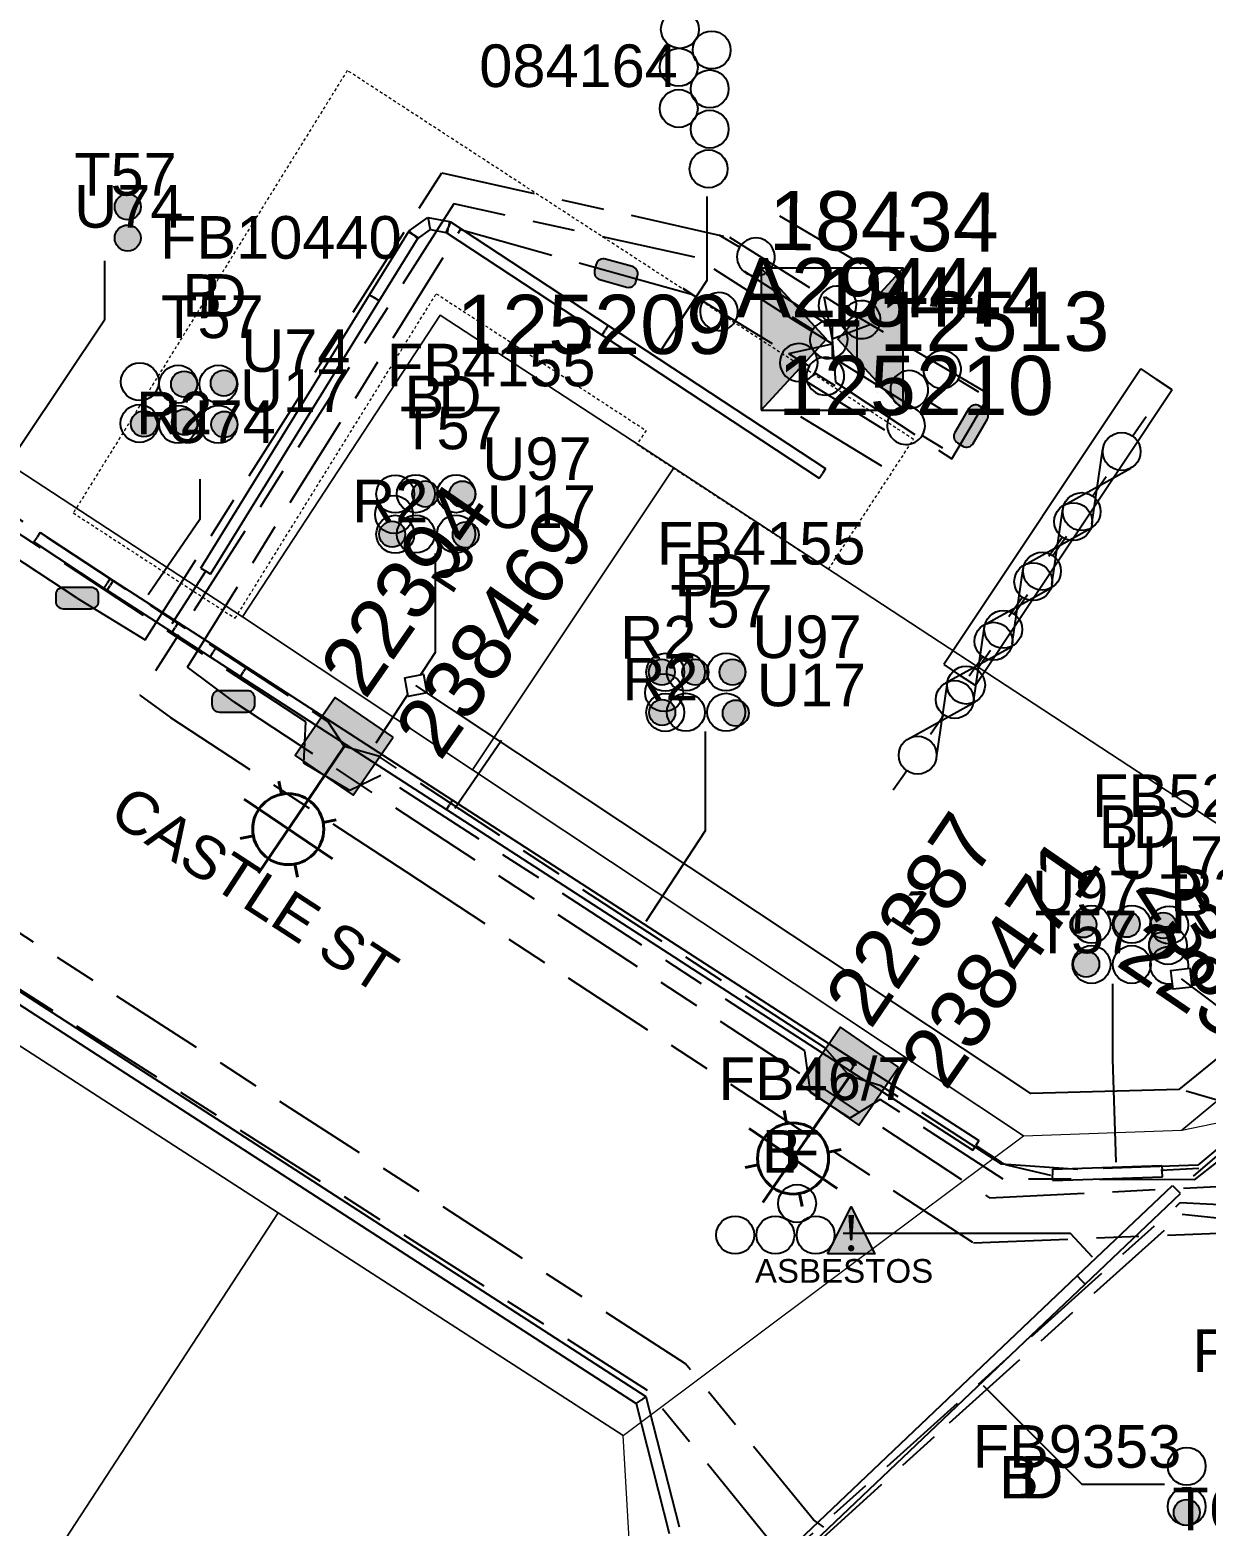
# Model space of a CAD drawing. Header units: metres. Extents: x 314728 to 315901, y 6265229 to 6266735.
# Drawn here: x 315205.1 to 315254.8, y 6265756.9 to 6265820.1 of the extents above; entities that cross this region are included whole.
import ezdxf
from ezdxf.enums import TextEntityAlignment as Align

# ---------------------------------------------------------------- set-up
doc = ezdxf.new("R2010")
doc.units = ezdxf.units.M
for name, pattern in [('Cable Exist UG', [8.2, 4, -1.2, 1.8, -1.2]), ('HIDDEN', [0.375, 0.25, -0.125]), ('HIDDEN2', [0.1875, 0.125, -0.0625])]:
    doc.linetypes.add(name, pattern=pattern)
doc.layers.get('0').update_dxf_attribs({"color": 6})
for name, color, linetype, lineweight in [('Cadastre Land Parcels_SP_EXT', 250, 'Continuous', 5), ('Cadastre Other Property_SP_EXT', 250, 'HIDDEN', 5), ('Cadastre Roads_SP_EXT', 250, 'Continuous', 5)]:
    doc.layers.add(name, color=color, linetype=linetype, lineweight=lineweight)
for name, color, linetype in [('Duct_SP_EXT', 7, 'Continuous'), ('Equip_HV_EXT', 7, 'Continuous'), ('Equip_LV_EXT', 7, 'Continuous'), ('Equip_SP_SL_EXT', 7, 'Continuous'), ('Mains_HV_EXT', 7, 'Continuous'), ('Mains_LV_EXT', 7, 'Continuous'), ('Mains_SL_EXT', 7, 'Continuous'), ('Services_SP_EXT', 7, 'Continuous'), ('Sub_LV_EXT', 7, 'Continuous'), ('Sub_SP_EXT', 7, 'Continuous'), ('SupportsUG_SP_LV_SL_EXT', 7, 'Continuous'), ('Trench_SP_EXT', 7, 'Continuous')]:
    doc.layers.add(name, color=color, linetype=linetype)
doc.styles.add('COLUMN_LABEL', font='arial.ttf')
doc.styles.add('iecARIAL', font='arial.ttf', dxfattribs={"height": 2})
doc.styles.add('iecNAME', font='times.ttf')
doc.styles.add('POLE_LABEL', font='arial.ttf')
doc.styles.get("Standard").update_dxf_attribs({"font": 'arial.ttf'})
doc.styles.add('SWITCH_LABEL', font='arial.ttf', dxfattribs={"height": 2.5})

# ---------------------------------------------------------------- blocks, each defined once
blk = doc.blocks.new('*U146')
h = blk.add_hatch(color=256)
h.dxf.hatch_style = 1
h.paths.add_polyline_path([(3, 3), (0.24, 0), (3, -3)])
h.paths.add_polyline_path([(-3, -3), (-0.24, 0), (-3, 3)])
h.paths.add_polyline_path([(4.897, -3.681), (6.91, -3.681), (6.91, -3.371), (4.897, -3.371)], flags=9)
h.paths.add_polyline_path([(4.897, -3.481), (6.429, -3.481), (6.429, -3.17), (4.897, -3.17)], flags=9)
h.paths.add_polyline_path([(4.897, -3.281), (6.15, -3.281), (6.15, -2.971), (4.897, -2.971)], flags=9)
h.paths.add_polyline_path([(4.897, -3.081), (5.979, -3.081), (5.979, -2.771), (4.897, -2.771)], flags=9)
h.paths.add_polyline_path([(4.884, -2.946), (7.684, -2.946), (7.684, -2.557), (4.884, -2.557)], flags=9)
h.paths.add_polyline_path([(4.899, -2.676), (6.132, -2.676), (6.132, -2.376), (4.899, -2.376)], flags=9)
h.paths.add_polyline_path([(4.897, -2.481), (5.901, -2.481), (5.901, -2.171), (4.897, -2.171)], flags=9)
h.paths.add_polyline_path([(4.884, -2.346), (8.259, -2.346), (8.259, -1.957), (4.884, -1.957)], flags=9)
h.paths.add_polyline_path([(4.885, -2.145), (7.264, -2.145), (7.264, -1.762), (4.885, -1.762)], flags=9)
h.paths.add_polyline_path([(4.884, -1.946), (7.079, -1.946), (7.079, -1.557), (4.884, -1.557)], flags=9)
h.paths.add_polyline_path([(4.884, -1.746), (6.613, -1.746), (6.613, -1.357), (4.884, -1.357)], flags=9)
h.paths.add_polyline_path([(4.897, -1.481), (6.91, -1.481), (6.91, -1.17), (4.897, -1.17)], flags=9)
h.paths.add_polyline_path([(4.884, -1.346), (8.135, -1.346), (8.135, -0.957), (4.884, -0.957)], flags=9)
h.paths.add_polyline_path([(4.884, -1.146), (6.722, -1.146), (6.722, -0.757), (4.884, -0.757)], flags=9)
h.paths.add_polyline_path([(4.884, -0.946), (8.631, -0.946), (8.631, -0.557), (4.884, -0.557)], flags=9)
h.paths.add_polyline_path([(4.884, -0.746), (7.079, -0.746), (7.079, -0.357), (4.884, -0.357)], flags=9)
h.paths.add_polyline_path([(3.82, -0.113), (26.791, -0.113), (26.791, 4.742), (3.82, 4.742)], flags=9)
h = blk.add_hatch()
h.set_pattern_fill('ANGLE', color=256)
h.set_pattern_definition([(0, (0, 0), (0, 6.985), [5.08, -1.905]), (90, (0, 0), (-6.985, 4e-16), [5.08, -1.905])])
h.paths.add_polyline_path([(3, -3), (3, 3), (0.24, 0)])
h.paths.add_polyline_path([(4.897, -3.681), (6.91, -3.681), (6.91, -3.371), (4.897, -3.371)], flags=9)
h.paths.add_polyline_path([(4.897, -3.481), (6.429, -3.481), (6.429, -3.17), (4.897, -3.17)], flags=9)
h.paths.add_polyline_path([(4.897, -3.281), (6.15, -3.281), (6.15, -2.971), (4.897, -2.971)], flags=9)
h.paths.add_polyline_path([(4.897, -3.081), (5.979, -3.081), (5.979, -2.771), (4.897, -2.771)], flags=9)
h.paths.add_polyline_path([(4.884, -2.946), (7.684, -2.946), (7.684, -2.557), (4.884, -2.557)], flags=9)
h.paths.add_polyline_path([(4.899, -2.676), (6.132, -2.676), (6.132, -2.376), (4.899, -2.376)], flags=9)
h.paths.add_polyline_path([(4.897, -2.481), (5.901, -2.481), (5.901, -2.171), (4.897, -2.171)], flags=9)
h.paths.add_polyline_path([(4.884, -2.346), (8.259, -2.346), (8.259, -1.957), (4.884, -1.957)], flags=9)
h.paths.add_polyline_path([(4.885, -2.145), (7.264, -2.145), (7.264, -1.762), (4.885, -1.762)], flags=9)
h.paths.add_polyline_path([(4.884, -1.946), (7.079, -1.946), (7.079, -1.557), (4.884, -1.557)], flags=9)
h.paths.add_polyline_path([(4.884, -1.746), (6.613, -1.746), (6.613, -1.357), (4.884, -1.357)], flags=9)
h.paths.add_polyline_path([(4.897, -1.481), (6.91, -1.481), (6.91, -1.17), (4.897, -1.17)], flags=9)
h.paths.add_polyline_path([(4.884, -1.346), (8.135, -1.346), (8.135, -0.957), (4.884, -0.957)], flags=9)
h.paths.add_polyline_path([(4.884, -1.146), (6.722, -1.146), (6.722, -0.757), (4.884, -0.757)], flags=9)
h.paths.add_polyline_path([(4.884, -0.946), (8.631, -0.946), (8.631, -0.557), (4.884, -0.557)], flags=9)
h.paths.add_polyline_path([(4.884, -0.746), (7.079, -0.746), (7.079, -0.357), (4.884, -0.357)], flags=9)
h.paths.add_polyline_path([(3.82, -0.113), (26.791, -0.113), (26.791, 4.742), (3.82, 4.742)], flags=9)
h = blk.add_hatch(color=256)
h.dxf.hatch_style = 1
h.paths.add_polyline_path([(0.24, 0), (3, -3), (3, 3)])
h.paths.add_polyline_path([(3.82, -0.113), (26.791, -0.113), (26.791, 4.742), (3.82, 4.742)], flags=9)
at = {"color": 7}
for p, q in [((-0.272, 0.805), (0.272, 0.805)), ((0, 0.805), (0, -0.805)), ((-0.269, -0.805), (0.269, -0.805))]:
    blk.add_line(p, q, dxfattribs=at)
blk.add_line((1.92, -2.256), (1.92, -2.256, 0))
for points in [[(-3, -3), (-0.24, 0), (-3, 3)], [(-3, -3), (3, -3), (3, 3), (-3, 3)], [(3, 3), (0.24, 0), (3, -3)]]:
    blk.add_lwpolyline(points, close=True)
for tag, height, flags, p in [('ASSET_NUM', 2.5, 8, (4.635, 2.641)), ('STREET_CODE', 0.2, 9, (4.949, -0.526)), ('CONSTRUCTED_VOLTAGE', 0.2, 9, (4.949, -0.726)), ('OPERATING_VOLTAGE', 0.2, 9, (4.949, -1.126)), ('ORIENTATION', 0.2, 9, (4.949, -1.326)), ('NO_PHASES', 0.2, 9, (4.949, -0.926)), ('OWNED_BY', 0.2, 9, (4.949, -1.526)), ('OPERATED_BY', 0.2, 9, (4.949, -1.726)), ('MAINTAINED_BY', 0.2, 9, (4.949, -1.926)), ('SECONDARY_VOLTAGE', 0.2, 9, (4.949, -2.126)), ('STATE', 0.2, 9, (4.949, -2.326)), ('PARENT', 0.2, 9, (4.949, -2.526)), ('SUBSTATION_TYPE', 0.2, 9, (4.949, -2.726)), ('USAGE', 0.2, 9, (4.949, -2.926)), ('LEGEND', 0.2, 9, (4.949, -3.126)), ('STREETNAME', 0.2, 9, (4.949, -3.526)), ('SUBURB', 0.2, 9, (4.949, -3.726)), ('LOCATION', 0.2, 9, (4.949, -3.326)), ('Z', 0.2, 1, (4.949, -4.126)), ('NOTES', 0.2, 9, (4.949, -3.926))]:
    blk.add_attdef(tag, text='', height=height, dxfattribs=dict(flags=flags)).set_placement(p, align=Align.MIDDLE_LEFT)
blk = doc.blocks.new('COLUMN_EXT')
blk.add_hatch(color=256).paths.add_polyline_path([(-1.485, 1.485), (-1.485, -1.485), (1.485, -1.485), (1.485, 1.485)])
blk.add_lwpolyline([(-1.485, -1.485), (1.485, -1.485), (1.485, 1.485), (-1.485, 1.485)], close=True)
for tag, height, style, flags, p in [('ASSET_NUM', 2.5, 'COLUMN_LABEL', 8, (2, 2)), ('STRUCTURE_PLANT_NUMBER', 0.2, 'POLE_LABEL', 9, (1.813, 0.031)), ('STREET_CODE', 0.2, 'COLUMN_LABEL', 9, (1.813, -0.2))]:
    blk.add_attdef(tag, text='', height=height, dxfattribs=dict(style=style, flags=flags)).set_placement(p, align=Align.MIDDLE_LEFT)
at = {"flags": 9}
for tag, p in [('OWNED_BY', (1.813, -0.6)), ('COLUMN_TYPE', (1.813, -0.4)), ('STATE', (1.813, -0.8)), ('USAGE', (1.813, -1)), ('LEGEND', (1.813, -1.2)), ('STREETNAME', (1.813, -1.6)), ('SUBURB', (1.813, -1.8)), ('LOCATION', (1.813, -1.4)), ('NOTES', (1.813, -2))]:
    blk.add_attdef(tag, text='', height=0.2, dxfattribs=at).set_placement(p, align=Align.MIDDLE_LEFT)
at = {"flags": 1}
blk.add_attdef('Z', (1.813, -2.351), '', height=0.2, dxfattribs=at)
blk = doc.blocks.new('DUCT_EXT')
blk.add_circle((0, 0.8), 0.8)
at = {"flags": 1}
blk.add_attdef('Z', (0, 0), '', height=0.2, dxfattribs=at)
at = {"flags": 9}
for tag, p in [('DUCT_CODE', (0, 0)), ('XSECT_TYPE', (0, -0.2)), ('STATE', (0, -0.6)), ('FB_REFERENCE', (0, -0.4)), ('NOTES', (0, -0.8))]:
    blk.add_attdef(tag, text='', height=0.2, dxfattribs=at).set_placement(p, align=Align.MIDDLE_LEFT)
blk = doc.blocks.new('SL_LANTERN_EXT')
at = {"lineweight": 40}
for p, q in [((0, 1.968), (0, 6.468)), ((-1.459, 5.676), (-1.061, 5.278)), ((1.458, 5.676), (1.06, 5.278)), ((-2.25, 4.218), (2.25, 4.218)), ((-1.459, 2.759), (-1.061, 3.157)), ((0, 0), (0, 2.721)), ((1.458, 2.759), (1.06, 3.157))]:
    blk.add_line(p, q, dxfattribs=at)
blk.add_circle((0, 4.218), 1.5, dxfattribs=at)
at = {"style": 'iecARIAL', "flags": 8}
blk.add_attdef('ASSET_NUM', (1.5, 1.5), '', height=2.5, dxfattribs=at)
for tag, p, height, flags in [('CONSTRUCTED_VOLTAGE', (0.981, -0.653), 0.2, 9), ('CONTROL_TYPE', (0.981, -0.853), 0.2, 9), ('LANTERN_PURPOSE', (0.981, -1.053), 0.2, 9), ('LANTERN_TYPE', (0.981, -1.253), 0.2, 9), ('NO_PHASES', (0.981, -1.453), 0.2, 9), ('LNUMBER', (2.181, -3.253), 2.5, 8), ('OPERATING_VOLTAGE', (0.981, -1.653), 0.2, 9), ('ORIENTATION', (0.981, -1.853), 0.2, 9), ('OWNED_BY', (0.981, -2.053), 0.2, 9), ('STATE', (0.981, -2.253), 0.2, 9), ('CEXIST', (0.981, -2.653), 0.2, 9), ('USAGE', (0.981, -2.453), 0.2, 9), ('CNEW', (0.981, -2.853), 0.2, 9), ('CNUMBER', (0.981, -3.053), 0.2, 9), ('CREMOVE', (0.981, -3.253), 0.2, 9), ('CREPLACE', (0.981, -3.453), 0.2, 9), ('LKINGHEIGHT', (0.981, -3.653), 0.2, 9), ('LBRACKET', (0.981, -3.853), 0.2, 9), ('LBRACKETVOCAB', (0.981, -4.053), 0.2, 9), ('LCATEGORY', (0.981, -4.253), 0.2, 9), ('LCHARGE1', (0.981, -4.453), 0.2, 9), ('LCHARGE1PERCENT', (0.981, -4.653), 0.2, 9), ('LCHARGE2', (0.981, -4.853), 0.2, 9), ('LCHARGE2PERCENT', (0.981, -5.053), 0.2, 9), ('LCHARGE3', (0.981, -5.253), 0.2, 9), ('LCHARGE3PERCENT', (0.981, -5.453), 0.2, 9), ('LEXIST', (0.981, -5.653), 0.2, 9), ('LLAMP', (0.981, -5.853), 0.2, 9), ('LLAMPVOCAB', (0.981, -6.053), 0.2, 9), ('LMAST', (0.981, -6.253), 0.2, 9), ('LMASTVOCAB', (0.981, -6.453), 0.2, 9), ('LNEW', (0.981, -6.653), 0.2, 9), ('LANTNUMBER', (0.981, -6.853), 0.2, 9), ('LOUTREACH', (0.981, -7.253), 0.2, 9), ('LOUTREACHVOCAB', (0.981, -7.453), 0.2, 9), ('LRATECODE', (0.981, -7.653), 0.2, 9), ('LREMOVE', (0.981, -7.853), 0.2, 9), ('LREPLACE', (0.981, -8.053), 0.2, 9), ('LTYPE', (0.981, -8.253), 0.2, 9), ('LTYPEVOCAB', (0.981, -8.453), 0.2, 9), ('LEGEND', (0.981, -8.653), 0.2, 9), ('LOCATION', (0.981, -8.853), 0.2, 9), ('STREETNAME', (0.981, -9.253), 0.2, 9), ('SUBURB', (0.981, -9.453), 0.2, 1), ('NOTES', (0.981, -9.053), 0.2, 9)]:
    blk.add_attdef(tag, p, '', height=height, dxfattribs=dict(flags=flags))
blk = doc.blocks.new('CCP_EXT')
at = {"flags": 9}
for tag, p in [('OWNED_BY', (0, -1)), ('USAGE', (0, -1.2)), ('STATE', (0, -1.8)), ('LEGEND', (0, -1.4)), ('LIFE_SUPPORT', (0, -1.6)), ('NOTES', (0, -2))]:
    blk.add_attdef(tag, text='', height=0.2, dxfattribs=at).set_placement(p, align=Align.MIDDLE_LEFT)
blk.add_wipeout([(0, 0.566), (0.566, 0), (0, -0.566), (-0.566, 0)])
blk.add_lwpolyline([(-0.566, 0), (0, 0.566), (0.566, 0), (0, -0.566), (-0.566, 0)])
at = {"flags": 1}
blk.add_attdef('Z', (0, 0), '', height=0.2, dxfattribs=at)
at = {"flags": 9}
for tag, p in [('CCP_TYPE', (0, 0)), ('OPERATING_VOLTAGE', (0, -0.6)), ('CONSTRUCTED_VOLTAGE', (0, -0.2)), ('NO_PHASES', (0, -0.4)), ('ORIENTATION', (0, -0.8))]:
    blk.add_attdef(tag, text='', height=0.2, dxfattribs=at).set_placement(p, align=Align.MIDDLE_LEFT)
blk = doc.blocks.new('HV_STJ_EXT')
h = blk.add_hatch(color=256)
edge = h.paths.add_edge_path()
edge.add_ellipse((-0.586, 0.131), major_axis=(0.226, 0.226), ratio=1, start_angle=44.99996, end_angle=135)
edge.add_line((-0.906, 0.131), (-0.906, -0.131))
edge.add_ellipse((-0.586, -0.131), major_axis=(0.226, 0.226), ratio=1, start_angle=134.99996, end_angle=225)
edge.add_line((-0.586, -0.451), (0.586, -0.451))
edge.add_ellipse((0.586, -0.131), major_axis=(-0.226, 0.226), ratio=1, start_angle=134.99996, end_angle=225)
edge.add_line((0.906, -0.131), (0.906, 0.131))
edge.add_ellipse((0.586, 0.131), major_axis=(-0.226, 0.226), ratio=1, start_angle=224.99996, end_angle=315)
edge.add_line((0.586, 0.451), (-0.586, 0.451))
blk.add_lwpolyline([(-0.906, 0.131), (-0.906, -0.131, 0.414214), (-0.586, -0.451), (0.586, -0.451, 0.414214), (0.906, -0.131), (0.906, 0.131, 0.414214), (0.586, 0.451), (-0.586, 0.451, 0.414214)], format="xyb", close=True)
for tag, flags, p in [('ORIENTATION', 9, (1.5, 0)), ('USAGE', 9, (1.5, -0.2)), ('LEGEND', 9, (1.5, -0.4)), ('NOTES', 9, (1.5, -0.6)), ('Z', 1, (1.5, -0.8))]:
    blk.add_attdef(tag, text='', height=0.2, dxfattribs=dict(flags=flags)).set_placement(p, align=Align.MIDDLE_LEFT)
blk = doc.blocks.new('WARNING_FEATURE_EXT')
h = blk.add_hatch(color=2)
h.dxf.hatch_style = 1
h.paths.add_polyline_path([(0.001, 1.995), (-0.994, -0.001), (0.997, -0.001)])
at = {"color": 18, "true_color": 0x000000}
blk.add_lwpolyline([(-0.994, -0.001), (0.001, 1.995), (0.997, -0.001)], close=True, dxfattribs=at)
at = {"color": 18, "true_color": 0x000000, "insert": (0.001, 0.872), "char_height": 1.5, "attachment_point": 5, "line_spacing_factor": 1.5, "style": 'iecNAME'}
blk.add_mtext_dynamic_manual_height_columns('!', width=1.5, gutter_width=4, heights=[0], dxfattribs=at)
at = {"color": 2, "flags": 1}
for tag, p in [('STATE', (1.191, 2.008)), ('HAZMAT_ID', (1.191, 0.723))]:
    blk.add_attdef(tag, p, '', height=0.8, dxfattribs=at)
at = {"color": 2}
blk.add_attdef('WARNING_TYPE', text='', height=1, dxfattribs=at).set_placement((-4.067, -1.217), (4.875, -1.217), align=Align.ALIGNED)
at = {"color": 2, "flags": 1}
blk.add_attdef('WARNING_DESC', text='', height=0.8, dxfattribs=at).set_placement((1.191, -0.562), align=Align.MIDDLE_CENTER)
blk = doc.blocks.new('SWG_HOLEC_SU_EXT')
blk.add_line((1.8, -2), (5.8, -2))
for points in [[(1.8, -0.8, 1), (1.8, 0.8, 1)], [(5.8, -0.8, 1), (5.8, 0.8, 1)]]:
    blk.add_lwpolyline(points, format="xyb", close=True)
for points in [[(1, 0), (0, 0)], [(6.6, 0), (7.6, 0)]]:
    blk.add_lwpolyline(points)
at = {"style": 'SWITCH_LABEL', "flags": 8}
blk.add_attdef('ASSET_NUM', text='', height=2.5, rotation=179.95437, dxfattribs=at).set_placement((-2.4, 0), align=Align.MIDDLE_LEFT)
at = {"flags": 1}
blk.add_attdef('Z', (0, 0), '', height=0.2, dxfattribs=at)
at = {"flags": 9}
for tag, p in [('ACTUAL_STATUS', (0, -0.4)), ('CONSTRUCTED_VOLTAGE', (0, -0.6)), ('OPERATING_VOLTAGE', (0, -1)), ('ORIENTATION', (0, -1.2)), ('NO_PHASES', (0, -0.8)), ('OWNED_BY', (0, -1.4)), ('STATE', (0, -1.8)), ('PARENT', (0, -1.6)), ('SWITCH_TYPE', (0, -2)), ('STREETNAME', (0, -2.6)), ('USAGE', (0, -2.2)), ('LOCATION', (0, -2.4)), ('SUBURB', (0, -2.8)), ('NOTES', (0, -3))]:
    blk.add_attdef(tag, text='', height=0.2, dxfattribs=at).set_placement(p, align=Align.MIDDLE_LEFT)
at = {"style": 'SWITCH_LABEL', "flags": 9}
blk.add_attdef('STREET_CODE', text='', height=0.2, dxfattribs=at).set_placement((0, -0.2), align=Align.MIDDLE_LEFT)
blk = doc.blocks.new('CABLE_LARGE_EXT')
h = blk.add_hatch(color=256)
edge = h.paths.add_edge_path()
edge.add_arc((0, 0.55), 0.55, 0, 360)
blk.add_circle((0, 0.55), 0.55)
at = {"flags": 1}
blk.add_attdef('Z', (0, 0), '', height=0.2, dxfattribs=at)
at = {"flags": 9}
for tag, p in [('COND_CODE', (0, 0)), ('XSECT_SIZE', (0, -0.6)), ('STATE', (0, -0.4)), ('FB_REFERENCE', (0, -0.2)), ('NOTES', (0, -0.8))]:
    blk.add_attdef(tag, text='', height=0.2, dxfattribs=at).set_placement(p, align=Align.MIDDLE_LEFT)
blk = doc.blocks.new('LV_UG_DFUSE_CLOSED_EXT')
for points in [[(5.04, 0.726), (2.156, -0.717)], [(5.049, -0.707), (2.156, 0.717)], [(1, 0), (0, 0)], [(6.2, 0.013), (7.2, 0.013)]]:
    blk.add_lwpolyline(points)
for centre in [(1.8, 0), (5.4, 0.011)]:
    blk.add_circle(centre, 0.8)
at = {"flags": 9}
for tag, p in [('ACTUAL_STATUS', (0, 0)), ('OPERATING_VOLTAGE', (0, -0.6)), ('CONSTRUCTED_VOLTAGE', (0, -0.2)), ('NO_PHASES', (0, -0.4)), ('ORIENTATION', (0, -0.8)), ('STATE', (0, -1)), ('SWITCH_TYPE', (0, -1.2)), ('USAGE', (0, -1.4)), ('NOTES', (0, -1.6))]:
    blk.add_attdef(tag, text='', height=0.2, dxfattribs=at).set_placement(p, align=Align.MIDDLE_LEFT)
at = {"flags": 1}
blk.add_attdef('Z', (0, 0), '', height=0.2, dxfattribs=at)

msp = doc.modelspace()

# ---------------------------------------------------------------- linework, layer by layer
at = {"layer": 'Cadastre Land Parcels_SP_EXT', "linetype": 'Continuous'}
msp.add_lwpolyline([(315117.521, 6265858.509), (315168.195, 6265825.34), (315184.327, 6265814.781), (315214.071, 6265795.311), (315222.417, 6265808.063), (315232.285, 6265801.605), (315263.14, 6265781.41), (315352.865, 6265853.782), (315431.706, 6265925.826)], dxfattribs=at)
for points in [[(315232.285, 6265801.605), (315222.417, 6265808.063), (315214.071, 6265795.311), (315223.792, 6265788.853), (315232.285, 6265801.605)], [(315253.74, 6265773.627), (315263.14, 6265781.41), (315232.285, 6265801.605), (315223.792, 6265788.853), (315247.057, 6265773.398), (315253.74, 6265773.627)], [(315195.271, 6265783.262), (315186.903, 6265770.486), (315173.425, 6265779.427), (315159.879, 6265788.191), (315151.577, 6265775.586), (315198.894, 6265744.575), (315215.58, 6265770.135), (315195.271, 6265783.262)], [(315211.768, 6265736), (315230.671, 6265751.71), (315230.158, 6265760.736), (315215.58, 6265770.135), (315198.894, 6265744.575), (315211.768, 6265736)]]:
    msp.add_lwpolyline(points, close=True, dxfattribs=at)
at = {"layer": 'Cadastre Other Property_SP_EXT', "linetype": 'HIDDEN2'}
msp.add_lwpolyline([(315206.931, 6265799.706), (315213.766, 6265795.256), (315222.259, 6265808.969), (315231.118, 6265803.189), (315230.734, 6265802.604), (315238.823, 6265797.326), (315242.415, 6265802.815), (315218.5, 6265818.397), (315206.931, 6265799.706)], close=True, dxfattribs=at)
at = {"layer": 'Duct_SP_EXT'}
for p, q in [((315221.114, 6265811.62), (315221.907, 6265812.184)), ((315221.907, 6265812.184), (315222.816, 6265812.016)), ((315221.907, 6265812.184), (315221.963, 6265811.929)), ((315222.816, 6265812.016), (315222.773, 6265811.78)), ((315222.816, 6265812.016), (315222.864, 6265812.007)), ((315219.445, 6265808.918), (315221.088, 6265811.579)), ((315221.088, 6265811.579), (315221.114, 6265811.62)), ((315221.088, 6265811.579), (315221.292, 6265811.453)), ((315221.114, 6265811.62), (315221.292, 6265811.453)), ((315221.497, 6265811.327), (315221.292, 6265811.453)), ((315221.471, 6265811.285), (315221.292, 6265811.453)), ((315221.471, 6265811.285), (315222.02, 6265811.675)), ((315222.02, 6265811.675), (315221.963, 6265811.929)), ((315222.02, 6265811.675), (315222.729, 6265811.544)), ((315222.682, 6265811.553), (315222.773, 6265811.78)), ((315222.729, 6265811.544), (315222.682, 6265811.553)), ((315222.682, 6265811.553), (315229.261, 6265807.223)), ((315222.729, 6265811.544), (315222.773, 6265811.78)), ((315222.864, 6265812.007), (315222.773, 6265811.78)), ((315222.864, 6265812.007), (315229.525, 6265807.624)), ((315219.854, 6265808.666), (315221.497, 6265811.327)), ((315221.497, 6265811.327), (315221.471, 6265811.285)), ((315212.319, 6265797.377), (315219.445, 6265808.918)), ((315219.445, 6265808.918), (315219.65, 6265808.792)), ((315212.728, 6265797.125), (315219.854, 6265808.666)), ((315219.854, 6265808.666), (315219.65, 6265808.792)), ((315229.525, 6265807.624), (315229.393, 6265807.423)), ((315229.525, 6265807.624), (315238.697, 6265801.579)), ((315229.261, 6265807.223), (315229.393, 6265807.423)), ((315229.261, 6265807.223), (315238.433, 6265801.178)), ((315238.433, 6265801.178), (315238.565, 6265801.379)), ((315238.697, 6265801.579), (315238.565, 6265801.379)), ((315205.529, 6265798.88), (315205.397, 6265798.68)), ((315205.529, 6265798.88), (315208.485, 6265796.935)), ((315205.265, 6265798.479), (315205.397, 6265798.68)), ((315205.265, 6265798.479), (315208.222, 6265796.533)), ((315208.485, 6265796.935), (315208.354, 6265796.734)), ((315208.485, 6265796.935), (315208.619, 6265796.848)), ((315208.619, 6265796.848), (315208.488, 6265796.647)), ((315208.619, 6265796.848), (315211.361, 6265795.074)), ((315212.319, 6265797.377), (315212.523, 6265797.251)), ((315212.728, 6265797.125), (315212.523, 6265797.251)), ((315208.222, 6265796.533), (315208.354, 6265796.734)), ((315208.222, 6265796.533), (315208.358, 6265796.445)), ((315208.358, 6265796.445), (315208.488, 6265796.647)), ((315208.358, 6265796.445), (315211.1, 6265794.671)), ((315211.361, 6265795.074), (315211.23, 6265794.872)), ((315211.361, 6265795.074), (315211.23, 6265794.872)), ((315211.361, 6265795.074), (315212.973, 6265794.03)), ((315211.1, 6265794.671), (315211.23, 6265794.872)), ((315211.1, 6265794.671), (315211.23, 6265794.872)), ((315211.1, 6265794.671), (315212.712, 6265793.627)), ((315212.712, 6265793.627), (315212.842, 6265793.829)), ((315212.973, 6265794.03), (315212.842, 6265793.829)), ((315212.973, 6265794.03), (315214.248, 6265793.205)), ((315212.712, 6265793.627), (315213.987, 6265792.802)), ((315214.248, 6265793.205), (315214.117, 6265793.004)), ((315214.248, 6265793.205), (315214.117, 6265793.004)), ((315213.987, 6265792.802), (315214.117, 6265793.004)), ((315213.987, 6265792.802), (315214.117, 6265793.004)), ((315222.684, 6265787.174), (315222.814, 6265787.375)), ((315222.684, 6265787.174), (315222.814, 6265787.375)), ((315222.945, 6265787.577), (315222.814, 6265787.375)), ((315222.945, 6265787.577), (315222.814, 6265787.375)), ((315222.945, 6265787.577), (315240.008, 6265776.533)), ((315222.684, 6265787.174), (315239.747, 6265776.13)), ((315196.325, 6265784.891), (315231.115, 6265762.379)), ((315196.064, 6265784.488), (315230.697, 6265762.079)), ((315239.747, 6265776.13), (315239.878, 6265776.332)), ((315239.747, 6265776.13), (315239.878, 6265776.332)), ((315239.747, 6265776.13), (315244.914, 6265772.787)), ((315240.008, 6265776.533), (315239.878, 6265776.332)), ((315240.008, 6265776.533), (315239.878, 6265776.332)), ((315240.008, 6265776.533), (315245.175, 6265773.19)), ((315244.914, 6265772.787), (315245.044, 6265772.988)), ((315245.175, 6265773.19), (315245.044, 6265772.988)), ((315248.278, 6265771.979), (315252.908, 6265772.138)), ((315248.278, 6265771.979), (315248.286, 6265771.739)), ((315248.294, 6265771.499), (315248.286, 6265771.739)), ((315248.294, 6265771.499), (315252.925, 6265771.658)), ((315252.908, 6265772.138), (315252.917, 6265771.898)), ((315252.925, 6265771.658), (315252.917, 6265771.898)), ((315249.329, 6265767.474), (315253.352, 6265771.299)), ((315249.66, 6265767.126), (315253.683, 6265770.951)), ((315253.352, 6265771.299), (315253.518, 6265771.125)), ((315253.683, 6265770.951), (315253.518, 6265771.125)), ((315233.534, 6265752.46), (315249.329, 6265767.474)), ((315249.329, 6265767.474), (315249.494, 6265767.3)), ((315249.329, 6265767.474), (315249.494, 6265767.3)), ((315249.66, 6265767.126), (315249.494, 6265767.3)), ((315249.66, 6265767.126), (315249.494, 6265767.3)), ((315233.864, 6265752.112), (315249.66, 6265767.126)), ((315230.697, 6265762.079), (315230.906, 6265762.229)), ((315231.115, 6265762.379), (315230.906, 6265762.229)), ((315231.115, 6265762.379), (315232.515, 6265756.88)), ((315230.697, 6265762.079), (315232.093, 6265756.59))]:
    msp.add_line(p, q, dxfattribs=at)
for points in [[(315233.69, 6265813.078), (315233.69, 6265809.532), (315231.707, 6265806.519)], [(315208.242, 6265810.359), (315208.242, 6265807.851), (315203.123, 6265800.202)], [(315212.268, 6265801.139), (315212.268, 6265799.426), (315210.087, 6265796.244)], [(315222.212, 6265797.999), (315222.212, 6265793.808), (315219.708, 6265789.982)], [(315233.616, 6265790.47), (315233.616, 6265786.279), (315231.112, 6265782.453)], [(315250.824, 6265779.818), (315250.824, 6265776.628), (315250.958, 6265772.284)], [(315239.443, 6265769.273), (315246.74, 6265769.273), (315249.031, 6265769.273), (315249.962, 6265768.275)], [(315253.021, 6265758.667), (315249.534, 6265758.667), (315245.363, 6265762.83)]]:
    msp.add_lwpolyline(points, dxfattribs=at)
at = {"layer": 'Mains_HV_EXT', "linetype": 'Cable Exist UG'}
for points in [[(315207.093, 6265796.109), (315172.897, 6265818.47), (315152.46, 6265787.576)], [(315207.093, 6265796.109), (315209.964, 6265794.345), (315222.492, 6265814.076), (315234.637, 6265811.351), (315238.625, 6265808.849), (315238.978, 6265807.053)], [(315229.854, 6265809.839), (315233.035, 6265808.949), (315237.144, 6265806.438), (315238.978, 6265806.855)], [(315244.845, 6265803.378), (315245.624, 6265804.708), (315240.61, 6265807.662), (315238.978, 6265807.053)], [(315238.978, 6265807.053), (315239.125, 6265805.227), (315244.031, 6265801.988), (315244.845, 6265803.378)]]:
    msp.add_lwpolyline(points, dxfattribs=at)
at = {"layer": 'Mains_SL_EXT', "linetype": 'Cable Exist UG'}
for points in [[(315190.76, 6265807.924), (315192.097, 6265807.68), (315217.673, 6265790.896), (315218.37, 6265789.842)], [(315239.718, 6265775.911), (315238.664, 6265777.108), (315219.824, 6265789.428), (315218.37, 6265789.842)], [(315258.12, 6265774.691), (315256.699, 6265774.071), (315254.423, 6265772.15), (315249.349, 6265771.976), (315246.126, 6265772.2), (315241.032, 6265775.509), (315239.718, 6265775.911)], [(315229.103, 6265748.457), (315253.682, 6265770.569), (315255.617, 6265770.474), (315257.941, 6265772.41), (315258.12, 6265774.691)]]:
    msp.add_lwpolyline(points, dxfattribs=at)
at = {"layer": 'Sub_LV_EXT'}
for p, q in [((315252.011, 6265805.787), (315243.695, 6265793.302)), ((315252.011, 6265805.787), (315252.677, 6265805.344)), ((315253.343, 6265804.9), (315252.677, 6265805.344)), ((315253.343, 6265804.9), (315245.027, 6265792.415)), ((315243.695, 6265793.302), (315244.361, 6265792.859)), ((315245.027, 6265792.415), (315244.361, 6265792.859))]:
    msp.add_line(p, q, dxfattribs=at)
at = {"layer": 'Trench_SP_EXT', "linetype": 'Cable Exist UG'}
for points in [[(315201.14, 6265801.529), (315205.397, 6265798.68)], [(315211.099, 6265795.04), (315212.525, 6265797.25)], [(315223.039, 6265787.23), (315225.007, 6265790.1)], [(315257.241, 6265774.312), (315253.93, 6265775.281)], [(315257.252, 6265774.3), (315253.537, 6265771.102)], [(315252.856, 6265771.939), (315254.46, 6265772.021)]]:
    msp.add_lwpolyline(points, dxfattribs=at)
msp.add_lwpolyline([(315245.044, 6265772.988), (315246.12, 6265772.278), (315246.12, 6265772.278, 0.088793), (315246.395, 6265772.159), (315246.395, 6265772.159), (315248.203, 6265771.736)], format="xyb", dxfattribs=at)

# ---------------------------------------------------------------- block references
at = {"layer": 'Duct_SP_EXT'}
for name, p, rotation in [('DUCT_EXT', (315233.348, 6265820.133), 90), ('DUCT_EXT', (315234.688, 6265819.261), 90), ('DUCT_EXT', (315233.3, 6265818.535), 90), ('DUCT_EXT', (315234.607, 6265817.62), 90), ('DUCT_EXT', (315233.3, 6265816.791), 90), ('DUCT_EXT', (315234.607, 6265815.92), 90), ('DUCT_EXT', (315234.559, 6265814.241), 90), ('DUCT_EXT', (315210.538, 6265805.249), 90), ('DUCT_EXT', (315212.158, 6265805.148), 90), ('CABLE_LARGE_EXT', (315212.158, 6265805.148), 90), ('DUCT_EXT', (315213.858, 6265805.148), 90), ('DUCT_EXT', (315210.526, 6265803.486), 90), ('CABLE_LARGE_EXT', (315210.465, 6265803.468), 90), ('DUCT_EXT', (315212.158, 6265803.447), 90), ('DUCT_EXT', (315213.858, 6265803.447), 90), ('CABLE_LARGE_EXT', (315213.858, 6265803.448), 90), ('DUCT_EXT', (315219.726, 6265800.506), 269.9999999999998), ('DUCT_EXT', (315220.597, 6265800.516), 269.9999999999998), ('DUCT_EXT', (315222.297, 6265800.516), 269.9999999999998), ('CABLE_LARGE_EXT', (315221.246, 6265800.506), 269.9999999999998), ('CABLE_LARGE_EXT', (315223.912, 6265800.503), 90.0000000000002), ('DUCT_EXT', (315219.675, 6265799.64), 269.9999999999998), ('DUCT_EXT', (315219.726, 6265798.806), 269.9999999999998), ('DUCT_EXT', (315220.597, 6265798.816), 269.9999999999998), ('DUCT_EXT', (315222.297, 6265798.816), 269.9999999999998), ('CABLE_LARGE_EXT', (315219.849, 6265798.806), 269.9999999999998), ('CABLE_LARGE_EXT', (315222.952, 6265798.78), 269.9999999999998), ('DUCT_EXT', (315231.13, 6265792.977), 269.9999999999998), ('DUCT_EXT', (315232.001, 6265792.987), 269.9999999999998), ('DUCT_EXT', (315233.701, 6265792.987), 269.9999999999998), ('CABLE_LARGE_EXT', (315231.233, 6265792.977), 269.9999999999998), ('CABLE_LARGE_EXT', (315232.65, 6265792.977), 269.9999999999998), ('CABLE_LARGE_EXT', (315235.319, 6265792.98), 90.0000000000002), ('DUCT_EXT', (315231.079, 6265792.111), 269.9999999999998), ('DUCT_EXT', (315231.13, 6265791.277), 269.9999999999998), ('CABLE_LARGE_EXT', (315231.253, 6265791.277), 269.9999999999998), ('DUCT_EXT', (315232.001, 6265791.287), 269.9999999999998), ('DUCT_EXT', (315233.701, 6265791.287), 269.9999999999998), ('CABLE_LARGE_EXT', (315234.356, 6265791.251), 269.9999999999998), ('DUCT_EXT', (315249.133, 6265782.329), 269.9999999999998), ('DUCT_EXT', (315250.833, 6265782.329), 269.9999999999998), ('DUCT_EXT', (315252.413, 6265782.298), 269.9999999999998), ('CABLE_LARGE_EXT', (315250.14, 6265782.314), 90.0000000000002), ('CABLE_LARGE_EXT', (315250.876, 6265782.329), 269.9999999999998), ('CABLE_LARGE_EXT', (315252.413, 6265782.277), 269.9999999999998), ('DUCT_EXT', (315252.361, 6265781.432), 269.9999999999998), ('DUCT_EXT', (315249.133, 6265780.629), 269.9999999999998), ('CABLE_LARGE_EXT', (315249.159, 6265780.645), 269.9999999999998), ('DUCT_EXT', (315250.833, 6265780.629), 269.9999999999998), ('DUCT_EXT', (315252.413, 6265780.599), 269.9999999999998)]:
    msp.add_blockref(name, p, dxfattribs=dict(at, rotation=rotation))
for name, p in [('CABLE_LARGE_EXT', (315209.228, 6265812.085)), ('CABLE_LARGE_EXT', (315209.228, 6265810.77)), ('CABLE_LARGE_EXT', (315213.283, 6265804.639)), ('CABLE_LARGE_EXT', (315211.639, 6265802.995)), ('DUCT_EXT', (315237.496, 6265769.734)), ('DUCT_EXT', (315234.882, 6265768.402)), ('DUCT_EXT', (315236.582, 6265768.402)), ('DUCT_EXT', (315238.282, 6265768.402)), ('DUCT_EXT', (315253.952, 6265758.632)), ('DUCT_EXT', (315253.952, 6265756.932)), ('CABLE_LARGE_EXT', (315253.952, 6265756.932))]:
    msp.add_blockref(name, p, dxfattribs=at)
ref = msp.add_blockref('WARNING_FEATURE_EXT', (315239.782, 6265768.402), dxfattribs=at)
ref.add_attrib('WARNING_TYPE', 'ASBESTOS', (315235.716, 6265767.185), dxfattribs={"layer": '0', "color": 2, "height": 1})
at = {"layer": 'Equip_HV_EXT'}
ref = msp.add_blockref('SWG_HOLEC_SU_EXT', (315238.691, 6265808.816), dxfattribs=dict(at, rotation=328.2908013265307))
ref.add_attrib('ASSET_NUM', '18434', dxfattribs={"layer": '0', "height": 2.5, "rotation": 359.54417, "style": 'SWITCH_LABEL'}).set_placement((315236.292, 6265810.066), align=Align.BOTTOM_LEFT)
ref = msp.add_blockref('SWG_HOLEC_SU_EXT', (315240.755, 6265807.578), dxfattribs=dict(at, rotation=149.496322949044))
ref.add_attrib('ASSET_NUM', '18444', dxfattribs={"layer": '0', "height": 2.5, "style": 'SWITCH_LABEL'}).set_placement((315238.356, 6265808.828), align=Align.MIDDLE_LEFT)
ref = msp.add_blockref('SWG_HOLEC_SU_EXT', (315239.087, 6265805.093), dxfattribs=dict(at, rotation=147.462174778939))
ref.add_attrib('ASSET_NUM', '125210', dxfattribs={"layer": '0', "height": 2.5, "style": 'SWITCH_LABEL'}).set_placement((315236.688, 6265806.343), align=Align.TOP_LEFT)
for p, rotation in [((315229.854, 6265809.839), 164.3785749494776), ((315244.845, 6265803.378), 239.6418844631228)]:
    msp.add_blockref('HV_STJ_EXT', p, dxfattribs=dict(at, rotation=rotation))
ref = msp.add_blockref('SWG_HOLEC_SU_EXT', (315237.307, 6265807.973), dxfattribs=dict(at, rotation=328.2223939174321))
ref.add_attrib('ASSET_NUM', 'A2944', dxfattribs={"layer": '0', "height": 2.5, "style": 'SWITCH_LABEL'}).set_placement((315234.908, 6265809.223), align=Align.MIDDLE_LEFT)
ref = msp.add_blockref('SWG_HOLEC_SU_EXT', (315237.154, 6265806.422), dxfattribs=dict(at, rotation=328.5633033897219))
ref.add_attrib('ASSET_NUM', '125209', dxfattribs={"layer": '0', "height": 2.5, "style": 'SWITCH_LABEL'}).set_placement((315234.755, 6265807.672), align=Align.MIDDLE_RIGHT)
for p in [(315207.093, 6265796.109), (315213.69, 6265791.746)]:
    msp.add_blockref('HV_STJ_EXT', p, dxfattribs=at)
at = {"layer": 'Equip_LV_EXT', "rotation": 235.1710766437788}
for p in [(315252.234, 6265803.777), (315250.545, 6265801.24), (315248.869, 6265798.725), (315247.231, 6265796.264), (315245.663, 6265793.91)]:
    msp.add_blockref('LV_UG_DFUSE_CLOSED_EXT', p, dxfattribs=at)
at = {"layer": 'Equip_SP_SL_EXT'}
ref = msp.add_blockref('SL_LANTERN_EXT', (315218.37, 6265789.842), dxfattribs=dict(at, rotation=145.9288711584507))
ref.add_attrib('ASSET_NUM', '22394', dxfattribs={"layer": '0', "height": 2.5, "rotation": 55.23822, "style": 'iecARIAL'}).set_placement((315219.87, 6265791.342), align=Align.BOTTOM_LEFT)
ref = msp.add_blockref('SL_LANTERN_EXT', (315239.718, 6265775.911), dxfattribs=dict(at, rotation=145.517705731183))
ref.add_attrib('ASSET_NUM', '22387', dxfattribs={"layer": '0', "height": 2.5, "rotation": 55.78504, "style": 'iecARIAL'}).set_placement((315241.218, 6265777.411), align=Align.BOTTOM_LEFT)
ref = msp.add_blockref('SL_LANTERN_EXT', (315258.12, 6265774.691), dxfattribs=dict(at, rotation=217.8132929565858))
ref.add_attrib('ASSET_NUM', '22386', dxfattribs={"layer": '0', "height": 2.5, "rotation": 325.7034, "style": 'iecARIAL'}).set_placement((315259.62, 6265776.191), align=Align.MIDDLE_RIGHT)
at = {"layer": 'Sub_SP_EXT'}
ref = msp.add_blockref('*U146', (315238.978, 6265807.053), dxfattribs=at)
ref.add_attrib('ASSET_NUM', '12513', dxfattribs={"layer": '0', "height": 2.5}).set_placement((315240.978, 6265807.803), align=Align.MIDDLE_LEFT)
at = {"layer": 'SupportsUG_SP_LV_SL_EXT'}
ref = msp.add_blockref('COLUMN_EXT', (315218.37, 6265789.842), dxfattribs=dict(at, rotation=145.5557210261614))
ref.add_attrib('ASSET_NUM', '238469', dxfattribs={"layer": '0', "height": 2.5, "rotation": 55.23822, "style": 'COLUMN_LABEL'}).set_placement((315220.37, 6265790.592), align=Align.TOP_LEFT)
ref = msp.add_blockref('COLUMN_EXT', (315239.718, 6265775.911), dxfattribs=dict(at, rotation=145.517705731183))
ref.add_attrib('ASSET_NUM', '238471', dxfattribs={"layer": '0', "height": 2.5, "rotation": 55.24353, "style": 'COLUMN_LABEL'}).set_placement((315241.718, 6265776.661), align=Align.TOP_LEFT)
ref = msp.add_blockref('COLUMN_EXT', (315258.12, 6265774.691), dxfattribs=dict(at, rotation=217.8132929565858))
ref.add_attrib('ASSET_NUM', '238472', dxfattribs={"layer": '0', "height": 2.5, "rotation": 302.7877, "style": 'COLUMN_LABEL'}).set_placement((315260.12, 6265775.441), align=Align.TOP_RIGHT)

# ---------------------------------------------------------------- texts
at = {"layer": 'Cadastre Land Parcels_SP_EXT'}
for s, rotation, p in [('2', 326.75253, (315221.935, 6265797.052)), ('1', 326.71454, (315241.278, 6265782.588))]:
    msp.add_text(s, height=1.8, rotation=rotation, dxfattribs=at).set_placement(p)
at = {"layer": 'Cadastre Other Property_SP_EXT'}
msp.add_text('084164', height=1.8, dxfattribs=at).set_placement((315224.074, 6265817.698))
at = {"layer": 'Cadastre Roads_SP_EXT'}
msp.add_text('CASTLE ST', height=1.8, rotation=326.92926, dxfattribs=at).set_placement((315208.353, 6265786.775))
at = {"layer": 'Duct_SP_EXT'}
for s, p in [('T57', (315206.968, 6265813.112)), ('U74', (315206.968, 6265811.756)), ('FB10440', (315210.593, 6265810.447)), ('B', (315211.533, 6265807.994)), ('D', (315212.433, 6265807.994)), ('T57', (315210.638, 6265807.092)), ('U74', (315214.023, 6265805.667)), ('FB4155', (315220.174, 6265805.055)), ('U17', (315213.966, 6265803.969)), ('B', (315220.919, 6265803.705)), ('D', (315222.352, 6265803.703)), ('R2', (315209.587, 6265803.029)), ('U74', (315210.873, 6265802.657)), ('T57', (315220.733, 6265802.396)), ('U97', (315224.205, 6265801.097)), ('R2', (315218.711, 6265799.312)), ('U17', (315224.394, 6265799.068)), ('FB4155', (315231.578, 6265797.526)), ('B', (315232.323, 6265796.176)), ('D', (315233.757, 6265796.174)), ('T57', (315232.137, 6265794.867)), ('R2', (315230.03, 6265793.556)), ('U97', (315235.612, 6265793.575)), ('R2', (315230.116, 6265791.783)), ('U17', (315235.798, 6265791.539)), ('FB521', (315249.954, 6265786.859)), ('B', (315250.236, 6265785.558)), ('D', (315251.67, 6265785.557)), ('U17', (315250.876, 6265784.25)), ('U97', (315247.424, 6265782.796)), ('R2', (315253.247, 6265782.872)), ('R2', (315253.282, 6265781.949)), ('T57', (315247.527, 6265781.104)), ('FB46/7', (315234.182, 6265774.902)), ('B', (315236.01, 6265771.835)), ('F', (315236.91, 6265771.835)), ('FB46/7', (315254.194, 6265763.416)), ('FB9353', (315244.915, 6265759.37)), ('B', (315246.028, 6265758.071)), ('D', (315246.928, 6265758.071)), ('T64', (315253.351, 6265756.732))]:
    msp.add_text(s, height=1.8, dxfattribs=at).set_placement(p)

# ---------------------------------------------------------------- next in the draw order: block references
at = {"layer": 'Services_SP_EXT'}
for p, rotation in [((315221.392, 6265792.423), 145.234591823843), ((315253.731, 6265780.028), 141.6071323608926)]:
    msp.add_blockref('CCP_EXT', p, dxfattribs=dict(at, rotation=rotation))

# ---------------------------------------------------------------- next in the draw order: block references
for p, rotation in [((315221.392, 6265792.423), 145.234591823843), ((315253.731, 6265780.028), 141.6071323608926)]:
    msp.add_blockref('CCP_EXT', p, dxfattribs=dict(at, rotation=rotation))

# ---------------------------------------------------------------- next in the draw order: linework, layer by layer
at = {"layer": 'Cadastre Roads_SP_EXT', "linetype": 'Continuous'}
msp.add_lwpolyline([(315431.706, 6265925.826), (315352.864, 6265853.782), (315263.14, 6265781.41), (315253.74, 6265773.627), (315271.124, 6265777.225), (315271.124, 6265777.225), (315295.33, 6265782.235), (315309.972, 6265794.151), (315313.589, 6265797.059), (315351.381, 6265827.942), (315362.745, 6265837.209), (315364.923, 6265839.034), (315376.709, 6265849.951), (315390.086, 6265862.327)], dxfattribs=at)
msp.add_lwpolyline([(315239.531, 6265767.759), (315247.057, 6265773.398), (315223.792, 6265788.853), (315214.071, 6265795.311), (315184.327, 6265814.781), (315178.625, 6265807.369), (315171.777, 6265798.464), (315195.271, 6265783.262), (315215.58, 6265770.135), (315230.158, 6265760.736), (315239.531, 6265767.759)], close=True, dxfattribs=at)
at = {"layer": 'Duct_SP_EXT'}
for p, q in [((315214.248, 6265793.205), (315222.945, 6265787.577)), ((315213.987, 6265792.802), (315222.684, 6265787.174))]:
    msp.add_line(p, q, dxfattribs=at)
at = {"layer": 'Mains_HV_EXT', "linetype": 'Cable Exist UG'}
for points in [[(315238.978, 6265806.855), (315237.361, 6265807.843), (315233.181, 6265810.515), (315223, 6265812.758), (315209.744, 6265792.01), (315209.744, 6265792.01), (315211.037, 6265791.067), (315220.968, 6265784.553), (315244.941, 6265768.869), (315256, 6265769.313), (315256, 6265769.313), (315265.789, 6265776.975), (315265.797, 6265776.981), (315265.797, 6265776.981), (315278.368, 6265787.238), (315314.143, 6265815.986), (315314.985, 6265816.689), (315314.985, 6265816.689), (315321.84, 6265808.191), (315314.122, 6265801.768)], [(315213.69, 6265791.746), (315245.625, 6265770.768), (315255.51, 6265771.271), (315311.012, 6265816.3)], [(315213.69, 6265791.746), (315211.753, 6265793.192), (315223.283, 6265811.676), (315229.854, 6265809.839)], [(315331.959, 6265690.012), (315298.401, 6265713.584), (315238.195, 6265757.17), (315232.786, 6265763.759), (315172.516, 6265802.758), (315163.485, 6265800.618)], [(315499.389, 6265565.653), (315463.868, 6265591.987), (315439.618, 6265609.44), (315439.618, 6265609.44), (315401.724, 6265636.92), (315365.404, 6265663.269), (315236.238, 6265756.428), (315231.186, 6265762.63), (315200.145, 6265782.46)]]:
    msp.add_lwpolyline(points, dxfattribs=at)
at = {"layer": 'Mains_LV_EXT', "linetype": 'Cable Exist UG'}
for points in [[(315263.345, 6265780.206), (315261.688, 6265777.474), (315259.41, 6265775.726), (315259.813, 6265774.478), (315258.018, 6265773.018), (315256.538, 6265773.318), (315254.27, 6265771.532), (315246.201, 6265771.567), (315241.007, 6265774.926), (315239.718, 6265774.145), (315238.057, 6265775.224), (315237.822, 6265776.984), (315219.915, 6265788.617), (315218.61, 6265787.978), (315216.664, 6265789.131), (315216.75, 6265790.879), (315192.171, 6265807.017), (315190.721, 6265806.149), (315189.159, 6265807.426), (315189.154, 6265808.979), (315176.097, 6265817.581), (315154.293, 6265784.328), (315156.583, 6265782.656)], [(315217.959, 6265740.533), (315220.684, 6265740.79), (315229.108, 6265747.732), (315232.048, 6265750.471), (315243.932, 6265761.267), (315253.762, 6265770.078), (315255.638, 6265769.888), (315258.484, 6265772.243), (315263.945, 6265776.772), (315263.345, 6265780.206)]]:
    msp.add_lwpolyline(points, dxfattribs=at)
at = {"layer": 'Services_SP_EXT'}
for points in [[(315263.345, 6265780.206), (315259.657, 6265780.256), (315253.614, 6265775.354), (315247.365, 6265775.187), (315221.392, 6265792.423)], [(315263.345, 6265780.206), (315259.158, 6265781.578), (315255.558, 6265778.641), (315253.731, 6265780.028)]]:
    msp.add_lwpolyline(points, dxfattribs=at)

# ---------------------------------------------------------------- next in the draw order: block references
at = {"layer": 'Duct_SP_EXT', "rotation": 269.9999999999998}
msp.add_blockref('CABLE_LARGE_EXT', (315252.361, 6265781.449), dxfattribs=at)

doc.saveas('drawing.dxf')
